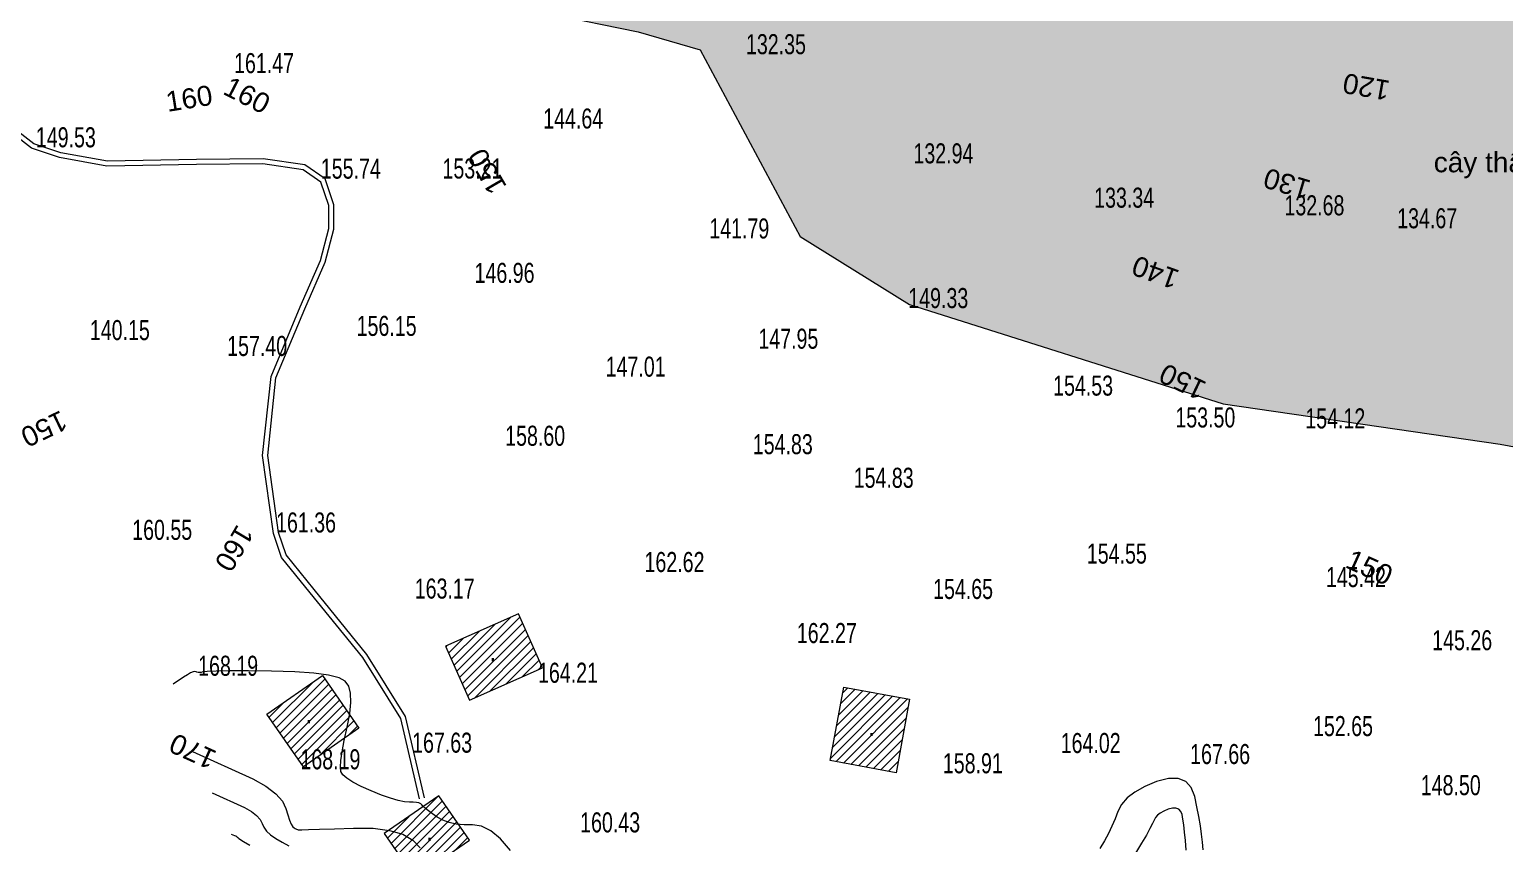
# Model space of a CAD drawing. Header units: metres. Extents: x 431006 to 434411, y 2469261 to 2473208.
# Drawn here: x 431451.8 to 431746.2, y 2471875.3 to 2472037.7 of the extents above; entities that cross this region are included whole.
import ezdxf
from ezdxf.enums import TextEntityAlignment as Align

# ---------------------------------------------------------------- set-up
doc = ezdxf.new("R2010")
doc.units = ezdxf.units.M
doc.header["$MEASUREMENT"] = 0
for name, color, linetype, lineweight in [('1', 8, 'Continuous', 18), ('CAO DO', 8, 'Continuous', 18), ('duong be tong-ks', 8, 'Continuous', 18), ('hanh nha', 8, 'Continuous', 18), ('MH_DongMuc', 8, 'Continuous', 18), ('MH_DongMuc_Con', 8, 'Continuous', 18), ('nha cua-ks', 8, 'Continuous', 18), ('ranh gioi thuc vat-ks', 8, 'RAO_T_VAT', 18), ('thuc vat-ks', 8, 'Continuous', 18)]:
    doc.layers.add(name, color=color, linetype=linetype, lineweight=lineweight)
doc.styles.add('ks_ten cong trinh', font='')
doc.styles.get("Standard").update_dxf_attribs({"font": 'arial.ttf'})
doc.styles.add('THUY', font='')
doc.styles.get('ks_ten cong trinh').set_extended_font_data('.VnArial')
doc.styles.get('THUY').set_extended_font_data('.VnArial NarrowH')
doc.linetypes.add('RAO_T_VAT', pattern='A,0,[133,ltypeshp.shx,S=0.34,R=0,X=-0.17,Y=0],-2,[133,ltypeshp.shx,S=0.08,R=0,X=0,Y=0],-1.5,[133,ltypeshp.shx,S=0.08,R=0,X=0,Y=0],-1.5,[133,ltypeshp.shx,S=0.08,R=0,X=0,Y=0],-2', length=7)

msp = doc.modelspace()

# ---------------------------------------------------------------- hatches: boundary and pattern name
at = {"layer": 'hanh nha', "linetype": 'Continuous', "lineweight": 0}
h = msp.add_hatch(dxfattribs=at)
h.set_pattern_fill('ANSI31', color=32, scale=10, style=0)
h.set_pattern_definition([(45, (0, 0), (-0.8838834765, 0.8838834765), [])])
h.paths.add_polyline_path([(431611.62, 2471891.82), (431614.31, 2471906.47), (431627.46, 2471904.05), (431624.77, 2471889.4)])
h.paths.add_polyline_path([(431533.55, 2471884.78), (431522.64, 2471877.27), (431528.72, 2471868.43), (431539.63, 2471875.95)])
h.paths.add_polyline_path([(431499.19, 2471901.07), (431510.28, 2471908.8), (431517.59, 2471898.29), (431506.51, 2471890.57)])
h.paths.add_polyline_path([(431539.61, 2471903.86), (431554.2, 2471910.33), (431549.42, 2471921.11), (431534.83, 2471914.63)])
h.paths.add_polyline_path([(432917.67, 2471096.86), (432924.76, 2471097.61), (432923.67, 2471107.91), (432916.58, 2471107.15)])
h.paths.add_polyline_path([(431530.88, 2471875.66), (431532.43, 2471875.66), (431532.43, 2471876.5), (431530.88, 2471876.5)], flags=24)
h.paths.add_polyline_path([(431506.79, 2471899.15), (431508.35, 2471899.15), (431508.35, 2471899.99), (431506.79, 2471899.99)], flags=24)
h.paths.add_polyline_path([(431543.51, 2471911.52), (431545.06, 2471911.52), (431545.06, 2471912.36), (431543.51, 2471912.36)], flags=24)
h.paths.add_polyline_path([(431619.06, 2471896.57), (431620.61, 2471896.57), (431620.61, 2471897.41), (431619.06, 2471897.41)], flags=24)
h.paths.add_polyline_path([(432920.48, 2471101.68), (432922.03, 2471101.68), (432922.03, 2471102.52), (432920.48, 2471102.52)], flags=24)
at = {"layer": 'thuc vat-ks'}
h = msp.add_hatch(dxfattribs=at)
h.set_pattern_fill('217B', color=9, scale=20, style=0, pattern_type=2)
h.set_pattern_definition([(0, (14.8, 7.6), (0, 20), [0, -20]), (0, (14.76, 7.848), (0, 20), [0, -20]), (0, (14.648, 8.07), (0, 20), [0, -20]), (0, (14.47, 8.248), (0, 20), [0, -20]), (0, (14.248, 8.36), (0, 20), [0, -20]), (0, (14, 8.4), (0, 20), [0, -20]), (0, (13.752, 8.36), (0, 20), [0, -20]), (0, (13.53, 8.248), (0, 20), [0, -20]), (0, (13.352, 8.07), (0, 20), [0, -20]), (0, (13.24, 7.848), (0, 20), [0, -20]), (0, (13.2, 7.6), (0, 20), [0, -20]), (0, (13.24, 7.352), (0, 20), [0, -20]), (0, (13.352, 7.13), (0, 20), [0, -20]), (0, (13.53, 6.952), (0, 20), [0, -20]), (0, (13.752, 6.84), (0, 20), [0, -20]), (0, (14, 6.8), (0, 20), [0, -20]), (0, (14.248, 6.84), (0, 20), [0, -20]), (0, (14.47, 6.952), (0, 20), [0, -20]), (0, (14.648, 7.13), (0, 20), [0, -20]), (0, (14.76, 7.352), (0, 20), [0, -20]), (0, (6.76, 15.352), (0, 20), [0, -20]), (0, (6.648, 15.13), (0, 20), [0, -20]), (0, (6.47, 14.952), (0, 20), [0, -20]), (0, (6.248, 14.84), (0, 20), [0, -20]), (0, (6, 14.8), (0, 20), [0, -20]), (0, (5.752, 14.84), (0, 20), [0, -20]), (0, (5.53, 14.952), (0, 20), [0, -20]), (0, (5.352, 15.13), (0, 20), [0, -20]), (0, (5.24, 15.352), (0, 20), [0, -20]), (0, (5.2, 15.6), (0, 20), [0, -20]), (0, (5.24, 15.848), (0, 20), [0, -20]), (0, (5.352, 16.07), (0, 20), [0, -20]), (0, (5.53, 16.248), (0, 20), [0, -20]), (0, (5.752, 16.36), (0, 20), [0, -20]), (0, (6, 16.4), (0, 20), [0, -20]), (0, (6.248, 16.36), (0, 20), [0, -20]), (0, (6.47, 16.248), (0, 20), [0, -20]), (0, (6.648, 16.07), (0, 20), [0, -20]), (0, (6.76, 15.848), (0, 20), [0, -20]), (0, (6.8, 15.6), (0, 20), [0, -20]), (0, (14, 4), (0, 20), [1.086, -18.914]), (0, (6, 12), (0, 20), [1.086, -18.914]), (90, (14, 4), (-20, 1e-15), [2.8, -17.2]), (90, (6, 12), (-20, 1e-15), [2.8, -17.2])])
h.paths.add_polyline_path([(431478.82, 2472122.06), (431525.63, 2472057.42), (431544.81, 2472041.15), (431555.69, 2472040.9), (431573.27, 2472037.31), (431585.68, 2472033.69), (431605.65, 2471996.43), (431627.43, 2471982.84), (431689.99, 2471963.04), (431745.28, 2471954.96), (431796.43, 2471945.55), (431824.91, 2471941.03), (431837.47, 2471946.39), (431849.66, 2471965.3), (431863.71, 2471984.51), (431865.19, 2471999.92), (431860.11, 2472011.53), (431836.22, 2472028.1), (431769.37, 2472063.16), (431738.6, 2472064.17), (431706.14, 2472056.06), (431685.85, 2472057.08), (431627.97, 2472084.83), (431620.72, 2472094.72), (431616.05, 2472106.88), (431630.72, 2472118.87), (431644.56, 2472125.53), (431652.57, 2472132.02), (431651.73, 2472144.35), (431646.9, 2472152.84), (431651.13, 2472167.53), (431673.85, 2472169.21), (431700.15, 2472171.1), (431713.41, 2472175.3), (431719.72, 2472176.98), (431729.69, 2472178.24), (431755.36, 2472166.26), (431764.59, 2472149.98), (431772.06, 2472147.66), (431778.86, 2472151.47), (431781.35, 2472157.77), (431777.53, 2472173.19), (431761.93, 2472195.97), (431751.49, 2472206.9), (431733.95, 2472208.21), (431714.18, 2472210.69), (431707.5, 2472218.01), (431706.85, 2472223.77), (431716.76, 2472242.4), (431716.34, 2472252.02), (431714.46, 2472254.32), (431694.98, 2472258.09), (431683.46, 2472258.29), (431676.97, 2472246.79), (431673.41, 2472224.62), (431666.08, 2472215.41), (431655.82, 2472212.69), (431651.84, 2472217.09), (431651.63, 2472228.59), (431654.94, 2472256.43), (431650.75, 2472264.37), (431644.26, 2472269.6), (431622.68, 2472272.11), (431611.17, 2472272.32), (431609.49, 2472263.54), (431619.96, 2472254.33), (431622.06, 2472247.64), (431620.17, 2472236.97), (431607.61, 2472224), (431597.51, 2472202.39), (431590.81, 2472196.33), (431576.15, 2472203.02), (431562.75, 2472202.39), (431552.33, 2472193.35), (431548.33, 2472176.9), (431562.84, 2472152.96), (431568.49, 2472135.29), (431566.6, 2472130.03), (431551.17, 2472131.53), (431523.7, 2472151.45), (431498.11, 2472179.64), (431467.28, 2472195.76), (431454.66, 2472197.98), (431441.29, 2472189.46), (431437.21, 2472181.67), (431440.55, 2472170)])

# ---------------------------------------------------------------- linework, layer by layer
at = {"layer": 'duong be tong-ks', "color": 9, "lineweight": 0}
for points in [[(431529.65, 2471884.16), (431525.96, 2471900.21), (431518.33, 2471912.41), (431507.85, 2471925.31), (431502.14, 2471932.38), (431500.56, 2471937.12), (431498.36, 2471952.72), (431500.04, 2471968.47), (431505.84, 2471982.37), (431509.91, 2471991.64), (431511.57, 2471998.03), (431511.57, 2472002.62), (431509.97, 2472007.27), (431506.42, 2472009.76), (431498.4, 2472010.94), (431485.2, 2472010.78), (431467.3, 2472010.48), (431457.82, 2472012.18), (431452.26, 2472014.06), (431446.16, 2472018.75)], [(431530.63, 2471884.39), (431526.9, 2471900.6), (431519.15, 2471912.99), (431508.63, 2471925.94), (431503.03, 2471932.87), (431501.53, 2471937.35), (431499.37, 2471952.74), (431501.02, 2471968.22), (431506.76, 2471981.98), (431510.86, 2471991.31), (431512.57, 2471997.9), (431512.57, 2472002.78), (431510.81, 2472007.91), (431506.81, 2472010.71), (431498.47, 2472011.94), (431485.19, 2472011.78), (431467.38, 2472011.48), (431458.07, 2472013.15), (431452.73, 2472014.95), (431446.96, 2472019.4)]]:
    msp.add_lwpolyline(points, dxfattribs=at)
at = {"layer": 'MH_DongMuc', "color": 9, "lineweight": 0, "elevation": 170}
for points in [[(431484.4, 2471893.66), (431496.43, 2471888.21), (431499.01, 2471886.69), (431500.97, 2471885.2), (431502.31, 2471883.73), (431503.02, 2471882.28), (431503.4, 2471880.98), (431503.75, 2471879.94), (431504.08, 2471879.16), (431504.37, 2471878.63), (431504.64, 2471878.37), (431504.87, 2471878.25), (431505.09, 2471878.15), (431505.29, 2471878.08), (431505.46, 2471878.03), (431505.61, 2471878), (431506.16, 2471878.01), (431507.52, 2471878.04), (431509.69, 2471878.11), (431512.68, 2471878.21), (431516.49, 2471878.35), (431520.39, 2471878.31), (431523.66, 2471877.9), (431526.32, 2471877.12), (431528.36, 2471875.96), (431529.77, 2471874.43)], [(431682.67, 2471873.95), (431682.5, 2471875.89), (431682.33, 2471877.56), (431682.16, 2471878.98), (431681.99, 2471880.13), (431681.81, 2471881.03), (431681.56, 2471881.69), (431681.15, 2471882.13), (431680.6, 2471882.34), (431679.89, 2471882.34), (431679.04, 2471882.11), (431678.18, 2471881.75), (431677.47, 2471881.36), (431676.91, 2471880.93), (431676.5, 2471880.46), (431676.24, 2471879.95), (431675.94, 2471879.26), (431675.42, 2471878.26), (431674.69, 2471876.94), (431673.73, 2471875.31), (431672.56, 2471873.35)]]:
    msp.add_lwpolyline(points, dxfattribs=at)
at = {"layer": 'MH_DongMuc_Con', "color": 9, "lineweight": 0}
for points, elevation in [([(431547.79, 2471873.91), (431545.81, 2471876.19), (431543.89, 2471877.8), (431542.04, 2471878.74), (431540.25, 2471878.99), (431538.56, 2471878.99), (431537.01, 2471879.15), (431535.61, 2471879.46), (431534.34, 2471879.93), (431533.21, 2471880.56), (431532.24, 2471881.22), (431531.45, 2471881.79), (431530.84, 2471882.27), (431530.4, 2471882.66), (431530.15, 2471882.97), (431529.92, 2471883.2), (431529.55, 2471883.37), (431529.05, 2471883.48), (431528.42, 2471883.54), (431527.65, 2471883.54), (431526.68, 2471883.6), (431525.43, 2471883.86), (431523.91, 2471884.31), (431522.1, 2471884.95), (431520.02, 2471885.79), (431518, 2471886.68), (431516.38, 2471887.52), (431515.18, 2471888.3), (431514.39, 2471889.01), (431514, 2471889.66), (431513.9, 2471890.51), (431513.98, 2471891.82), (431514.22, 2471893.59), (431514.64, 2471895.81), (431515.23, 2471898.49), (431515.75, 2471901.19), (431515.97, 2471903.45), (431515.9, 2471905.29), (431515.53, 2471906.69), (431514.86, 2471907.67), (431513.62, 2471908.36), (431511.52, 2471908.9), (431508.57, 2471909.3), (431504.77, 2471909.56), (431500.12, 2471909.68), (431495.52, 2471909.71), (431491.85, 2471909.71), (431489.11, 2471909.68), (431487.32, 2471909.62), (431486.46, 2471909.52), (431486.09, 2471909.43), (431485.77, 2471909.39), (431485.49, 2471909.4), (431485.26, 2471909.46), (431485.07, 2471909.56), (431484.84, 2471909.62), (431484.48, 2471909.54), (431483.98, 2471909.33), (431483.35, 2471908.97), (431482.58, 2471908.47), (431480.49, 2471907.06)], 168), ([(431686.02, 2471874.01), (431685.87, 2471875.54), (431685.71, 2471877.13), (431685.48, 2471878.83), (431685.17, 2471880.66), (431684.79, 2471882.6), (431684.34, 2471884.65), (431683.65, 2471886.46), (431682.54, 2471887.67), (431681.02, 2471888.26), (431679.08, 2471888.24), (431676.72, 2471887.62), (431674.37, 2471886.64), (431672.42, 2471885.55), (431670.88, 2471884.37), (431669.75, 2471883.07), (431669.02, 2471881.67), (431668.47, 2471880.22), (431667.83, 2471878.75), (431667.11, 2471877.27), (431666.31, 2471875.78), (431665.43, 2471874.27)], 168), ([(431488.29, 2471885.38), (431494.73, 2471882.46), (431496.12, 2471881.65), (431497.17, 2471880.85), (431497.89, 2471880.06), (431498.27, 2471879.28), (431498.6, 2471878.52), (431499.16, 2471877.76), (431499.96, 2471877), (431500.99, 2471876.26), (431502.26, 2471875.52), (431503.58, 2471874.84)], 172), ([(431495.84, 2471874.85), (431494.57, 2471875.58), (431493.79, 2471876.05), (431493.52, 2471876.28), (431493.47, 2471876.39), (431493.37, 2471876.49), (431493.23, 2471876.6), (431493.04, 2471876.71), (431492.81, 2471876.82), (431492.17, 2471877.1)], 174)]:
    msp.add_lwpolyline(points, dxfattribs=dict(at, elevation=elevation))
at = {"layer": 'nha cua-ks', "lineweight": 0}
for points in [[(431539.61, 2471903.86), (431554.2, 2471910.33), (431549.42, 2471921.11), (431534.83, 2471914.63)], [(431499.19, 2471901.07), (431510.28, 2471908.8), (431517.59, 2471898.29), (431506.51, 2471890.57)], [(431611.62, 2471891.82), (431614.31, 2471906.47), (431627.46, 2471904.05), (431624.77, 2471889.4)], [(431533.55, 2471884.78), (431522.64, 2471877.27), (431528.72, 2471868.43), (431539.63, 2471875.95)]]:
    msp.add_lwpolyline(points, close=True, dxfattribs=at)
at = {"layer": 'ranh gioi thuc vat-ks', "color": 9, "lineweight": 0, "ltscale": 3}
msp.add_lwpolyline([(431440.55, 2472170), (431478.82, 2472122.06), (431525.63, 2472057.42), (431544.81, 2472041.15), (431555.69, 2472040.9), (431573.27, 2472037.31), (431585.68, 2472033.69), (431605.65, 2471996.43), (431627.43, 2471982.84), (431689.99, 2471963.04), (431745.28, 2471954.96), (431796.43, 2471945.55)], dxfattribs=at)

# ---------------------------------------------------------------- texts
at = {"layer": '1', "color": 9, "linetype": 'Continuous', "style": 'ks_ten cong trinh'}
msp.add_text('c©y th©n gç', height=4, dxfattribs=at).set_placement((431746.48, 2472009.25), align=Align.CENTER)
at = {"layer": 'CAO DO', "color": 9, "lineweight": 0, "width": 0.7}
for s, p in [('132.35', (431594.81, 2472032.81, 132.35)), ('161.47', (431492.66, 2472029.03, 161.47)), ('144.64', (431554.35, 2472017.98, 144.64)), ('149.53', (431453.12, 2472014.23, 149.53)), ('132.94', (431628.22, 2472011.02, 132.94)), ('155.74', (431509.98, 2472007.97, 155.74)), ('153.21', (431534.25, 2472008, 153.21)), ('133.34', (431664.28, 2472002.18, 133.34)), ('132.68', (431702.25, 2472000.65, 132.68)), ('141.79', (431587.49, 2471996.03, 141.78)), ('134.67', (431724.75, 2471998.07, 134.67)), ('146.96', (431540.65, 2471987.17, 146.96)), ('149.33', (431627.19, 2471982.14, 149.33)), ('140.15', (431463.89, 2471975.75, 140.15)), ('156.15', (431517.12, 2471976.59, 156.15)), ('157.40', (431491.29, 2471972.58, 157.4)), ('147.95', (431597.28, 2471974.03, 147.95)), ('147.01', (431566.81, 2471968.45, 147.01)), ('154.53', (431656.09, 2471964.67, 154.53)), ('153.50', (431680.48, 2471958.31, 153.5)), ('154.12', (431706.41, 2471958.12, 154.12)), ('158.60', (431546.76, 2471954.66, 158.6)), ('154.83', (431596.17, 2471952.98, 154.83)), ('154.83', (431616.3, 2471946.27, 154.83)), ('161.36', (431501.04, 2471937.35, 161.36)), ('160.55', (431472.34, 2471935.88, 160.55)), ('162.62', (431574.56, 2471929.46, 162.62)), ('154.55', (431662.82, 2471931.14, 154.55)), ('145.42', (431710.53, 2471926.45, 145.42)), ('163.17', (431528.71, 2471924.16, 163.17)), ('154.65', (431632.14, 2471924.08, 154.65)), ('162.27', (431604.96, 2471915.28, 162.27)), ('145.26', (431731.73, 2471913.85, 145.26)), ('168.19', (431485.5, 2471908.75, 168.19)), ('164.21', (431553.31, 2471907.36, 164.21)), ('152.65', (431707.95, 2471896.71, 152.65)), ('167.63', (431528.19, 2471893.4, 167.63)), ('164.02', (431657.6, 2471893.33, 164.02)), ('168.19', (431505.91, 2471890.08, 168.19)), ('167.66', (431683.43, 2471891.13, 167.66)), ('158.91', (431634.09, 2471889.29, 158.91)), ('148.50', (431729.45, 2471884.92, 148.5)), ('160.43', (431561.72, 2471877.49, 160.43))]:
    msp.add_text(s, height=4, dxfattribs=at).set_placement(p)
at = {"layer": 'MH_DongMuc', "color": 9, "lineweight": 0}
for s, rotation, p in [('160', 9.0483, (431483.69, 2472024, 160)), ('160', 332.7574, (431495.25, 2472024.64, 160)), ('120', 169.979, (431718.57, 2472026.29, 120)), ('150', 120.1201, (431543.12, 2472009.41, 150)), ('130', 163.3712, (431702.75, 2472006.93, 130)), ('140', 160.1749, (431676.49, 2471989.25, 140)), ('150', 154.542, (431681.9, 2471967.42, 150)), ('150', 205.5646, (431454.76, 2471958.02, 150)), ('160', 239.3593, (431492.7, 2471934.16, 160)), ('150', 335.6544, (431719.22, 2471930.38, 150)), ('170', 155.6449, (431484.4, 2471893.66, 170))]:
    msp.add_text(s, height=4, rotation=rotation, dxfattribs=at).set_placement(p, align=Align.MIDDLE)
at = {"layer": 'nha cua-ks', "style": 'THUY'}
for p in [(431543.65, 2471911.66), (431506.93, 2471899.29), (431619.2, 2471896.71), (431531.02, 2471875.8)]:
    msp.add_text('.', height=4, dxfattribs=at).set_placement(p)

doc.saveas('drawing.dxf')
